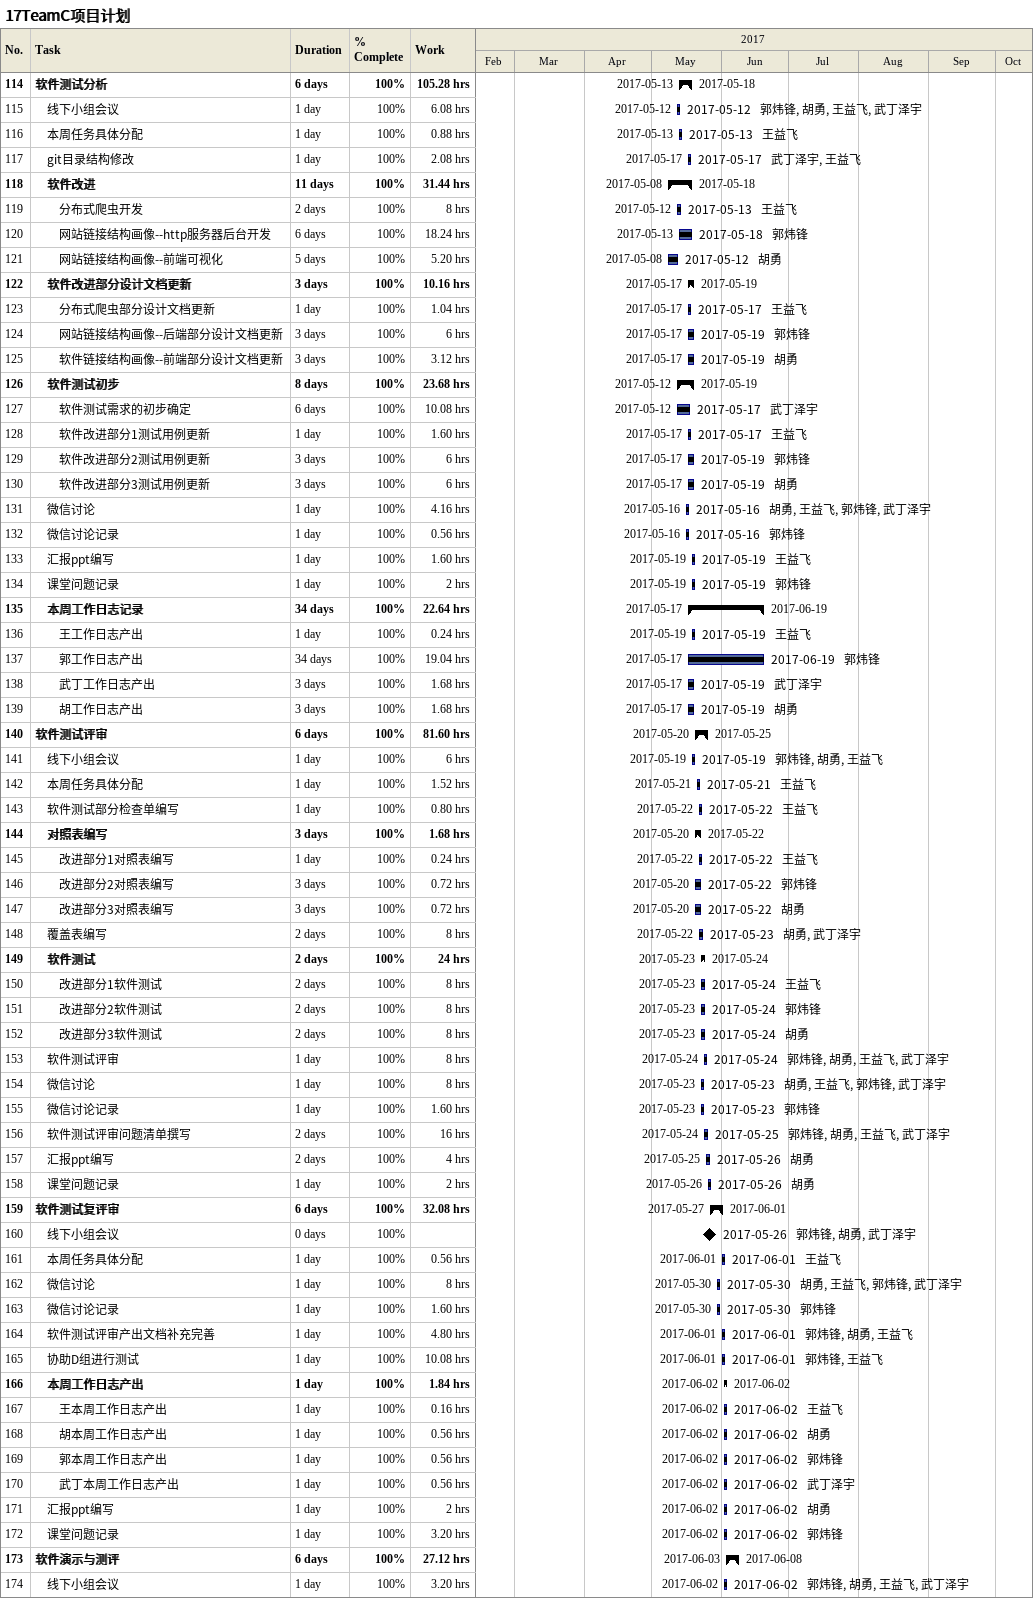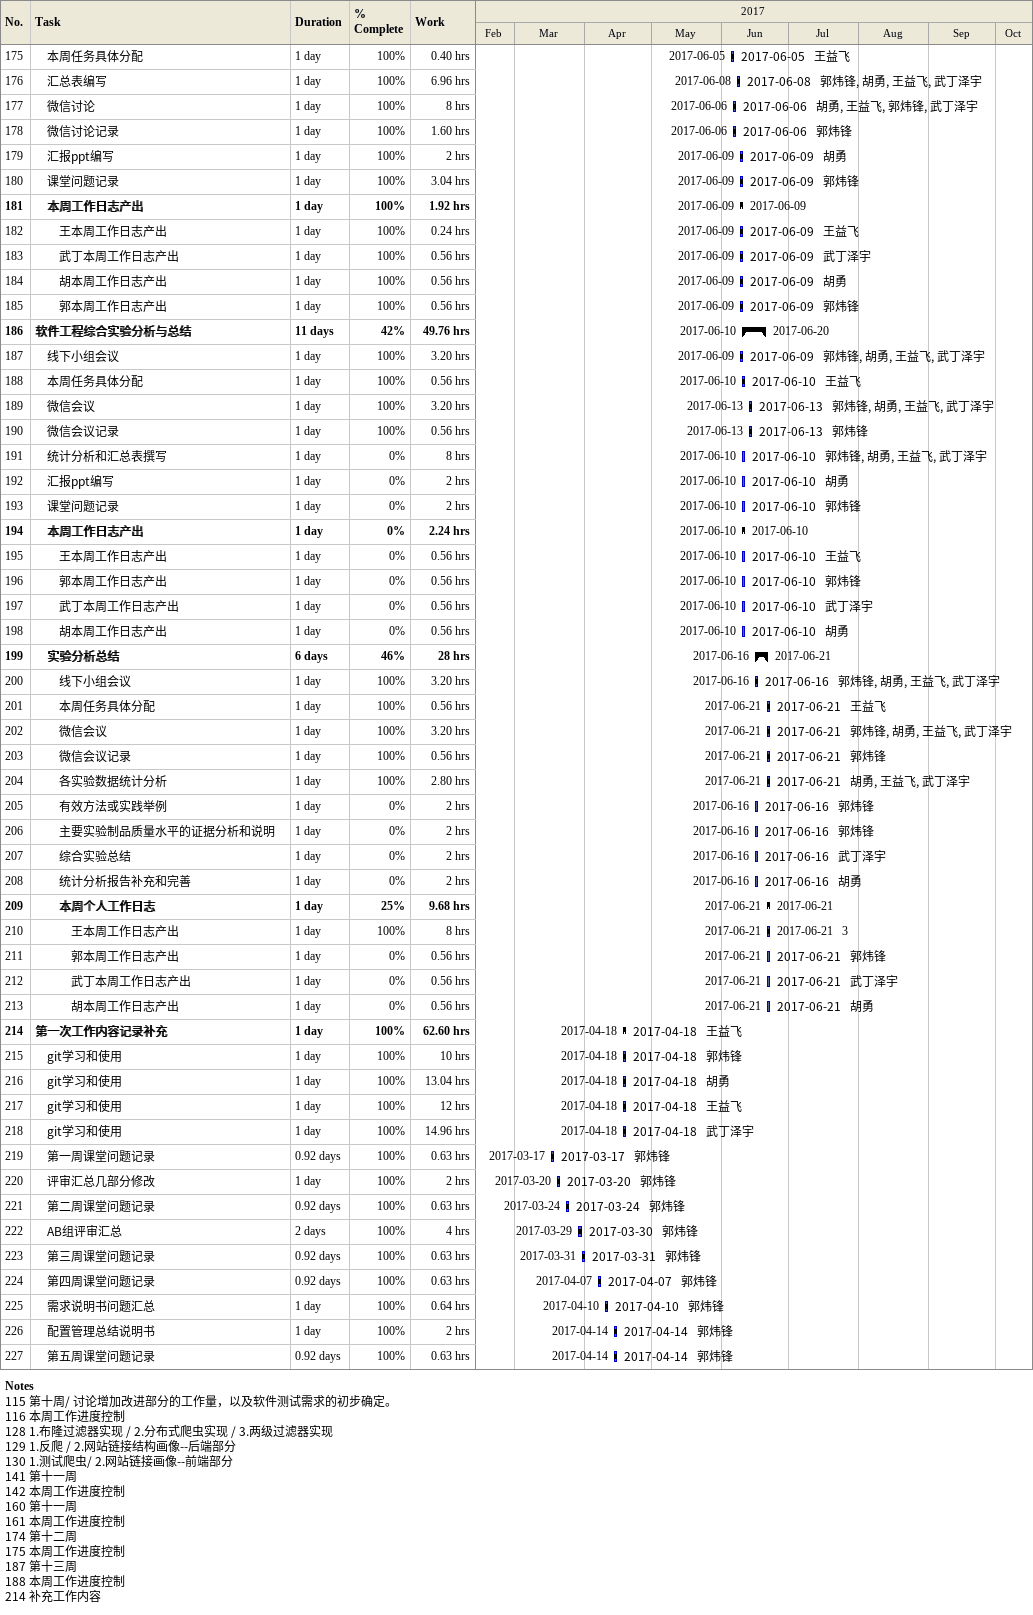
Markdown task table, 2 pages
17TeamC项目计划

| ID | Level | Task | Duration | Start | Finish | Resources | % complete | Work (h) |
|---|---|---|---|---|---|---|---|---|
| 114 | 1 | **软件测试分析** | 6d | 2017-05-13 | 2017-05-18 |  | 100 | 105.28 |
| 115 | 2 | 线下小组会议 | 1d | 2017-05-12 | 2017-05-12 | 郭炜锋, 胡勇, 王益飞, 武丁泽宇 | 100 | 6.08 |
| 116 | 2 | 本周任务具体分配 | 1d | 2017-05-13 | 2017-05-13 | 王益飞 | 100 | 0.88 |
| 117 | 2 | git目录结构修改 | 1d | 2017-05-17 | 2017-05-17 | 武丁泽宇, 王益飞 | 100 | 2.08 |
| 118 | 2 | **软件改进** | 11d | 2017-05-08 | 2017-05-18 |  | 100 | 31.44 |
| 119 | 3 | 分布式爬虫开发 | 2d | 2017-05-12 | 2017-05-13 | 王益飞 | 100 | 8 |
| 120 | 3 | 网站链接结构画像--http服务器后台开发 | 6d | 2017-05-13 | 2017-05-18 | 郭炜锋 | 100 | 18.24 |
| 121 | 3 | 网站链接结构画像--前端可视化 | 5d | 2017-05-08 | 2017-05-12 | 胡勇 | 100 | 5.20 |
| 122 | 2 | **软件改进部分设计文档更新** | 3d | 2017-05-17 | 2017-05-19 |  | 100 | 10.16 |
| 123 | 3 | 分布式爬虫部分设计文档更新 | 1d | 2017-05-17 | 2017-05-17 | 王益飞 | 100 | 1.04 |
| 124 | 3 | 网站链接结构画像--后端部分设计文档更新 | 3d | 2017-05-17 | 2017-05-19 | 郭炜锋 | 100 | 6 |
| 125 | 3 | 软件链接结构画像--前端部分设计文档更新 | 3d | 2017-05-17 | 2017-05-19 | 胡勇 | 100 | 3.12 |
| 126 | 2 | **软件测试初步** | 8d | 2017-05-12 | 2017-05-19 |  | 100 | 23.68 |
| 127 | 3 | 软件测试需求的初步确定 | 6d | 2017-05-12 | 2017-05-17 | 武丁泽宇 | 100 | 10.08 |
| 128 | 3 | 软件改进部分1测试用例更新 | 1d | 2017-05-17 | 2017-05-17 | 王益飞 | 100 | 1.60 |
| 129 | 3 | 软件改进部分2测试用例更新 | 3d | 2017-05-17 | 2017-05-19 | 郭炜锋 | 100 | 6 |
| 130 | 3 | 软件改进部分3测试用例更新 | 3d | 2017-05-17 | 2017-05-19 | 胡勇 | 100 | 6 |
| 131 | 2 | 微信讨论 | 1d | 2017-05-16 | 2017-05-16 | 胡勇, 王益飞, 郭炜锋, 武丁泽宇 | 100 | 4.16 |
| 132 | 2 | 微信讨论记录 | 1d | 2017-05-16 | 2017-05-16 | 郭炜锋 | 100 | 0.56 |
| 133 | 2 | 汇报ppt编写 | 1d | 2017-05-19 | 2017-05-19 | 王益飞 | 100 | 1.60 |
| 134 | 2 | 课堂问题记录 | 1d | 2017-05-19 | 2017-05-19 | 郭炜锋 | 100 | 2 |
| 135 | 2 | **本周工作日志记录** | 34d | 2017-05-17 | 2017-06-19 |  | 100 | 22.64 |
| 136 | 3 | 王工作日志产出 | 1d | 2017-05-19 | 2017-05-19 | 王益飞 | 100 | 0.24 |
| 137 | 3 | 郭工作日志产出 | 34d | 2017-05-17 | 2017-06-19 | 郭炜锋 | 100 | 19.04 |
| 138 | 3 | 武丁工作日志产出 | 3d | 2017-05-17 | 2017-05-19 | 武丁泽宇 | 100 | 1.68 |
| 139 | 3 | 胡工作日志产出 | 3d | 2017-05-17 | 2017-05-19 | 胡勇 | 100 | 1.68 |
| 140 | 1 | **软件测试评审** | 6d | 2017-05-20 | 2017-05-25 |  | 100 | 81.60 |
| 141 | 2 | 线下小组会议 | 1d | 2017-05-19 | 2017-05-19 | 郭炜锋, 胡勇, 王益飞 | 100 | 6 |
| 142 | 2 | 本周任务具体分配 | 1d | 2017-05-21 | 2017-05-21 | 王益飞 | 100 | 1.52 |
| 143 | 2 | 软件测试部分检查单编写 | 1d | 2017-05-22 | 2017-05-22 | 王益飞 | 100 | 0.80 |
| 144 | 2 | **对照表编写** | 3d | 2017-05-20 | 2017-05-22 |  | 100 | 1.68 |
| 145 | 3 | 改进部分1对照表编写 | 1d | 2017-05-22 | 2017-05-22 | 王益飞 | 100 | 0.24 |
| 146 | 3 | 改进部分2对照表编写 | 3d | 2017-05-20 | 2017-05-22 | 郭炜锋 | 100 | 0.72 |
| 147 | 3 | 改进部分3对照表编写 | 3d | 2017-05-20 | 2017-05-22 | 胡勇 | 100 | 0.72 |
| 148 | 2 | 覆盖表编写 | 2d | 2017-05-22 | 2017-05-23 | 胡勇, 武丁泽宇 | 100 | 8 |
| 149 | 2 | **软件测试** | 2d | 2017-05-23 | 2017-05-24 |  | 100 | 24 |
| 150 | 3 | 改进部分1软件测试 | 2d | 2017-05-23 | 2017-05-24 | 王益飞 | 100 | 8 |
| 151 | 3 | 改进部分2软件测试 | 2d | 2017-05-23 | 2017-05-24 | 郭炜锋 | 100 | 8 |
| 152 | 3 | 改进部分3软件测试 | 2d | 2017-05-23 | 2017-05-24 | 胡勇 | 100 | 8 |
| 153 | 2 | 软件测试评审 | 1d | 2017-05-24 | 2017-05-24 | 郭炜锋, 胡勇, 王益飞, 武丁泽宇 | 100 | 8 |
| 154 | 2 | 微信讨论 | 1d | 2017-05-23 | 2017-05-23 | 胡勇, 王益飞, 郭炜锋, 武丁泽宇 | 100 | 8 |
| 155 | 2 | 微信讨论记录 | 1d | 2017-05-23 | 2017-05-23 | 郭炜锋 | 100 | 1.60 |
| 156 | 2 | 软件测试评审问题清单撰写 | 2d | 2017-05-24 | 2017-05-25 | 郭炜锋, 胡勇, 王益飞, 武丁泽宇 | 100 | 16 |
| 157 | 2 | 汇报ppt编写 | 2d | 2017-05-25 | 2017-05-26 | 胡勇 | 100 | 4 |
| 158 | 2 | 课堂问题记录 | 1d | 2017-05-26 | 2017-05-26 | 胡勇 | 100 | 2 |
| 159 | 1 | **软件测试复评审** | 6d | 2017-05-27 | 2017-06-01 |  | 100 | 32.08 |
| 160 | 2 | 线下小组会议 | 0d | 2017-05-26 | 2017-05-26 | 郭炜锋, 胡勇, 武丁泽宇 | 100 |  |
| 161 | 2 | 本周任务具体分配 | 1d | 2017-06-01 | 2017-06-01 | 王益飞 | 100 | 0.56 |
| 162 | 2 | 微信讨论 | 1d | 2017-05-30 | 2017-05-30 | 胡勇, 王益飞, 郭炜锋, 武丁泽宇 | 100 | 8 |
| 163 | 2 | 微信讨论记录 | 1d | 2017-05-30 | 2017-05-30 | 郭炜锋 | 100 | 1.60 |
| 164 | 2 | 软件测试评审产出文档补充完善 | 1d | 2017-06-01 | 2017-06-01 | 郭炜锋, 胡勇, 王益飞 | 100 | 4.80 |
| 165 | 2 | 协助D组进行测试 | 1d | 2017-06-01 | 2017-06-01 | 郭炜锋, 王益飞 | 100 | 10.08 |
| 166 | 2 | **本周工作日志产出** | 1d | 2017-06-02 | 2017-06-02 |  | 100 | 1.84 |
| 167 | 3 | 王本周工作日志产出 | 1d | 2017-06-02 | 2017-06-02 | 王益飞 | 100 | 0.16 |
| 168 | 3 | 胡本周工作日志产出 | 1d | 2017-06-02 | 2017-06-02 | 胡勇 | 100 | 0.56 |
| 169 | 3 | 郭本周工作日志产出 | 1d | 2017-06-02 | 2017-06-02 | 郭炜锋 | 100 | 0.56 |
| 170 | 3 | 武丁本周工作日志产出 | 1d | 2017-06-02 | 2017-06-02 | 武丁泽宇 | 100 | 0.56 |
| 171 | 2 | 汇报ppt编写 | 1d | 2017-06-02 | 2017-06-02 | 胡勇 | 100 | 2 |
| 172 | 2 | 课堂问题记录 | 1d | 2017-06-02 | 2017-06-02 | 郭炜锋 | 100 | 3.20 |
| 173 | 1 | **软件演示与测评** | 6d | 2017-06-03 | 2017-06-08 |  | 100 | 27.12 |
| 174 | 2 | 线下小组会议 | 1d | 2017-06-02 | 2017-06-02 | 郭炜锋, 胡勇, 王益飞, 武丁泽宇 | 100 | 3.20 |
| 175 | 2 | 本周任务具体分配 | 1d | 2017-06-05 | 2017-06-05 | 王益飞 | 100 | 0.40 |
| 176 | 2 | 汇总表编写 | 1d | 2017-06-08 | 2017-06-08 | 郭炜锋, 胡勇, 王益飞, 武丁泽宇 | 100 | 6.96 |
| 177 | 2 | 微信讨论 | 1d | 2017-06-06 | 2017-06-06 | 胡勇, 王益飞, 郭炜锋, 武丁泽宇 | 100 | 8 |
| 178 | 2 | 微信讨论记录 | 1d | 2017-06-06 | 2017-06-06 | 郭炜锋 | 100 | 1.60 |
| 179 | 2 | 汇报ppt编写 | 1d | 2017-06-09 | 2017-06-09 | 胡勇 | 100 | 2 |
| 180 | 2 | 课堂问题记录 | 1d | 2017-06-09 | 2017-06-09 | 郭炜锋 | 100 | 3.04 |
| 181 | 2 | **本周工作日志产出** | 1d | 2017-06-09 | 2017-06-09 |  | 100 | 1.92 |
| 182 | 3 | 王本周工作日志产出 | 1d | 2017-06-09 | 2017-06-09 | 王益飞 | 100 | 0.24 |
| 183 | 3 | 武丁本周工作日志产出 | 1d | 2017-06-09 | 2017-06-09 | 武丁泽宇 | 100 | 0.56 |
| 184 | 3 | 胡本周工作日志产出 | 1d | 2017-06-09 | 2017-06-09 | 胡勇 | 100 | 0.56 |
| 185 | 3 | 郭本周工作日志产出 | 1d | 2017-06-09 | 2017-06-09 | 郭炜锋 | 100 | 0.56 |
| 186 | 1 | **软件工程综合实验分析与总结** | 11d | 2017-06-10 | 2017-06-20 |  | 42 | 49.76 |
| 187 | 2 | 线下小组会议 | 1d | 2017-06-09 | 2017-06-09 | 郭炜锋, 胡勇, 王益飞, 武丁泽宇 | 100 | 3.20 |
| 188 | 2 | 本周任务具体分配 | 1d | 2017-06-10 | 2017-06-10 | 王益飞 | 100 | 0.56 |
| 189 | 2 | 微信会议 | 1d | 2017-06-13 | 2017-06-13 | 郭炜锋, 胡勇, 王益飞, 武丁泽宇 | 100 | 3.20 |
| 190 | 2 | 微信会议记录 | 1d | 2017-06-13 | 2017-06-13 | 郭炜锋 | 100 | 0.56 |
| 191 | 2 | 统计分析和汇总表撰写 | 1d | 2017-06-10 | 2017-06-10 | 郭炜锋, 胡勇, 王益飞, 武丁泽宇 | 0 | 8 |
| 192 | 2 | 汇报ppt编写 | 1d | 2017-06-10 | 2017-06-10 | 胡勇 | 0 | 2 |
| 193 | 2 | 课堂问题记录 | 1d | 2017-06-10 | 2017-06-10 | 郭炜锋 | 0 | 2 |
| 194 | 2 | **本周工作日志产出** | 1d | 2017-06-10 | 2017-06-10 |  | 0 | 2.24 |
| 195 | 3 | 王本周工作日志产出 | 1d | 2017-06-10 | 2017-06-10 | 王益飞 | 0 | 0.56 |
| 196 | 3 | 郭本周工作日志产出 | 1d | 2017-06-10 | 2017-06-10 | 郭炜锋 | 0 | 0.56 |
| 197 | 3 | 武丁本周工作日志产出 | 1d | 2017-06-10 | 2017-06-10 | 武丁泽宇 | 0 | 0.56 |
| 198 | 3 | 胡本周工作日志产出 | 1d | 2017-06-10 | 2017-06-10 | 胡勇 | 0 | 0.56 |
| 199 | 2 | **实验分析总结** | 6d | 2017-06-16 | 2017-06-21 |  | 46 | 28 |
| 200 | 3 | 线下小组会议 | 1d | 2017-06-16 | 2017-06-16 | 郭炜锋, 胡勇, 王益飞, 武丁泽宇 | 100 | 3.20 |
| 201 | 3 | 本周任务具体分配 | 1d | 2017-06-21 | 2017-06-21 | 王益飞 | 100 | 0.56 |
| 202 | 3 | 微信会议 | 1d | 2017-06-21 | 2017-06-21 | 郭炜锋, 胡勇, 王益飞, 武丁泽宇 | 100 | 3.20 |
| 203 | 3 | 微信会议记录 | 1d | 2017-06-21 | 2017-06-21 | 郭炜锋 | 100 | 0.56 |
| 204 | 3 | 各实验数据统计分析 | 1d | 2017-06-21 | 2017-06-21 | 胡勇, 王益飞, 武丁泽宇 | 100 | 2.80 |
| 205 | 3 | 有效方法或实践举例 | 1d | 2017-06-16 | 2017-06-16 | 郭炜锋 | 0 | 2 |
| 206 | 3 | 主要实验制品质量水平的证据分析和说明 | 1d | 2017-06-16 | 2017-06-16 | 郭炜锋 | 0 | 2 |
| 207 | 3 | 综合实验总结 | 1d | 2017-06-16 | 2017-06-16 | 武丁泽宇 | 0 | 2 |
| 208 | 3 | 统计分析报告补充和完善 | 1d | 2017-06-16 | 2017-06-16 | 胡勇 | 0 | 2 |
| 209 | 3 | **本周个人工作日志** | 1d | 2017-06-21 | 2017-06-21 |  | 25 | 9.68 |
| 210 | 4 | 王本周工作日志产出 | 1d | 2017-06-21 | 2017-06-21 | 3 | 100 | 8 |
| 211 | 4 | 郭本周工作日志产出 | 1d | 2017-06-21 | 2017-06-21 | 郭炜锋 | 0 | 0.56 |
| 212 | 4 | 武丁本周工作日志产出 | 1d | 2017-06-21 | 2017-06-21 | 武丁泽宇 | 0 | 0.56 |
| 213 | 4 | 胡本周工作日志产出 | 1d | 2017-06-21 | 2017-06-21 | 胡勇 | 0 | 0.56 |
| 214 | 1 | **第一次工作内容记录补充** | 1d | 2017-04-18 | 2017-04-18 | 王益飞 | 100 | 62.60 |
| 215 | 2 | git学习和使用 | 1d | 2017-04-18 | 2017-04-18 | 郭炜锋 | 100 | 10 |
| 216 | 2 | git学习和使用 | 1d | 2017-04-18 | 2017-04-18 | 胡勇 | 100 | 13.04 |
| 217 | 2 | git学习和使用 | 1d | 2017-04-18 | 2017-04-18 | 王益飞 | 100 | 12 |
| 218 | 2 | git学习和使用 | 1d | 2017-04-18 | 2017-04-18 | 武丁泽宇 | 100 | 14.96 |
| 219 | 2 | 第一周课堂问题记录 | 0.92d | 2017-03-17 | 2017-03-17 | 郭炜锋 | 100 | 0.63 |
| 220 | 2 | 评审汇总几部分修改 | 1d | 2017-03-20 | 2017-03-20 | 郭炜锋 | 100 | 2 |
| 221 | 2 | 第二周课堂问题记录 | 0.92d | 2017-03-24 | 2017-03-24 | 郭炜锋 | 100 | 0.63 |
| 222 | 2 | AB组评审汇总 | 2d | 2017-03-29 | 2017-03-30 | 郭炜锋 | 100 | 4 |
| 223 | 2 | 第三周课堂问题记录 | 0.92d | 2017-03-31 | 2017-03-31 | 郭炜锋 | 100 | 0.63 |
| 224 | 2 | 第四周课堂问题记录 | 0.92d | 2017-04-07 | 2017-04-07 | 郭炜锋 | 100 | 0.63 |
| 225 | 2 | 需求说明书问题汇总 | 1d | 2017-04-10 | 2017-04-10 | 郭炜锋 | 100 | 0.64 |
| 226 | 2 | 配置管理总结说明书 | 1d | 2017-04-14 | 2017-04-14 | 郭炜锋 | 100 | 2 |
| 227 | 2 | 第五周课堂问题记录 | 0.92d | 2017-04-14 | 2017-04-14 | 郭炜锋 | 100 | 0.63 |

Notes
- 115: 第十周 / 讨论增加改进部分的工作量，以及软件测试需求的初步确定。
- 116: 本周工作进度控制
- 128: 1.布隆过滤器实现 / 2.分布式爬虫实现 / 3.两级过滤器实现
- 129: 1.反爬 / 2.网站链接结构画像--后端部分
- 130: 1.测试爬虫/ 2.网站链接画像--前端部分
- 141: 第十一周
- 142: 本周工作进度控制
- 160: 第十一周
- 161: 本周工作进度控制
- 174: 第十二周
- 175: 本周工作进度控制
- 187: 第十三周
- 188: 本周工作进度控制
- 214: 补充工作内容
